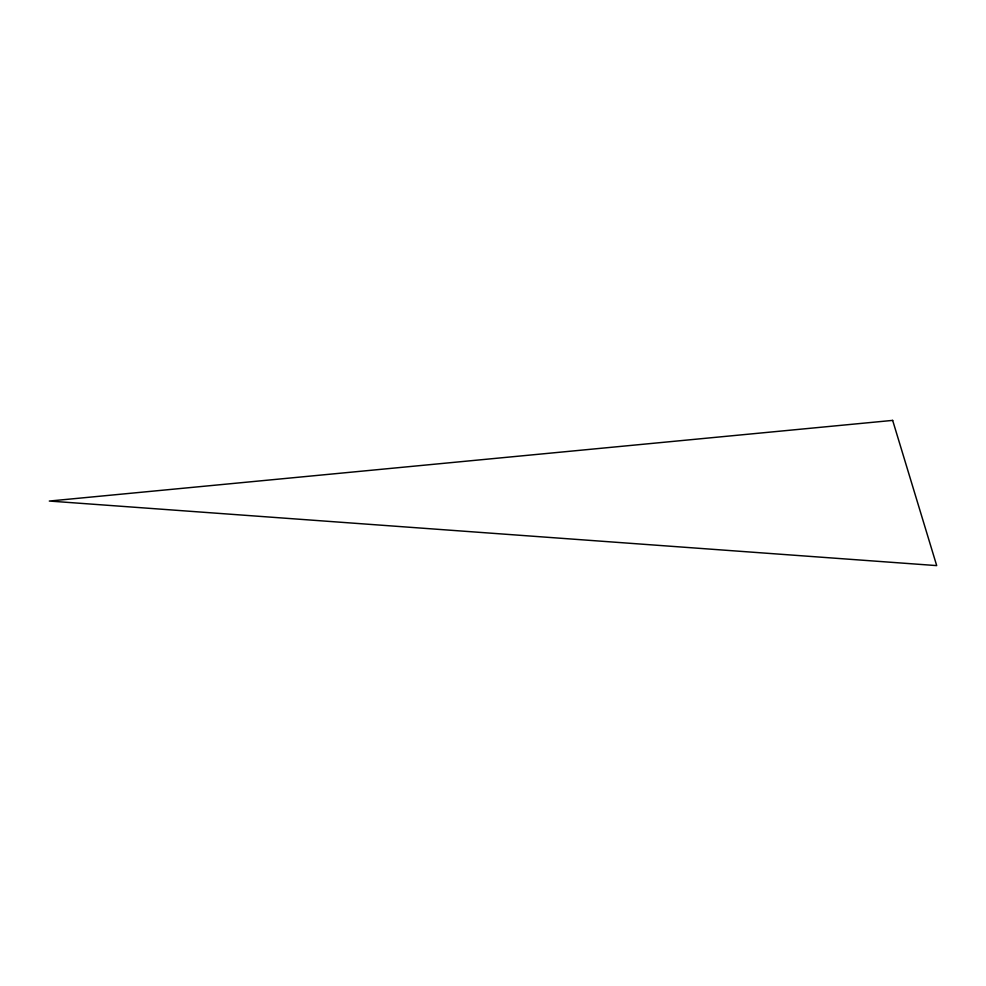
<?xml version="1.0" encoding="UTF-8"?>
<svg xmlns="http://www.w3.org/2000/svg" width="986" height="986" viewBox="0 0 986 986"><rect width="100%" height="100%" fill="white"/><g stroke="black" fill="none" stroke-linecap="round" stroke-linejoin="round"><path stroke-width="1.48" d="M892.663 420.393L49.3 501.048L936.7 565.607L892.663 420.393"/></g></svg>
